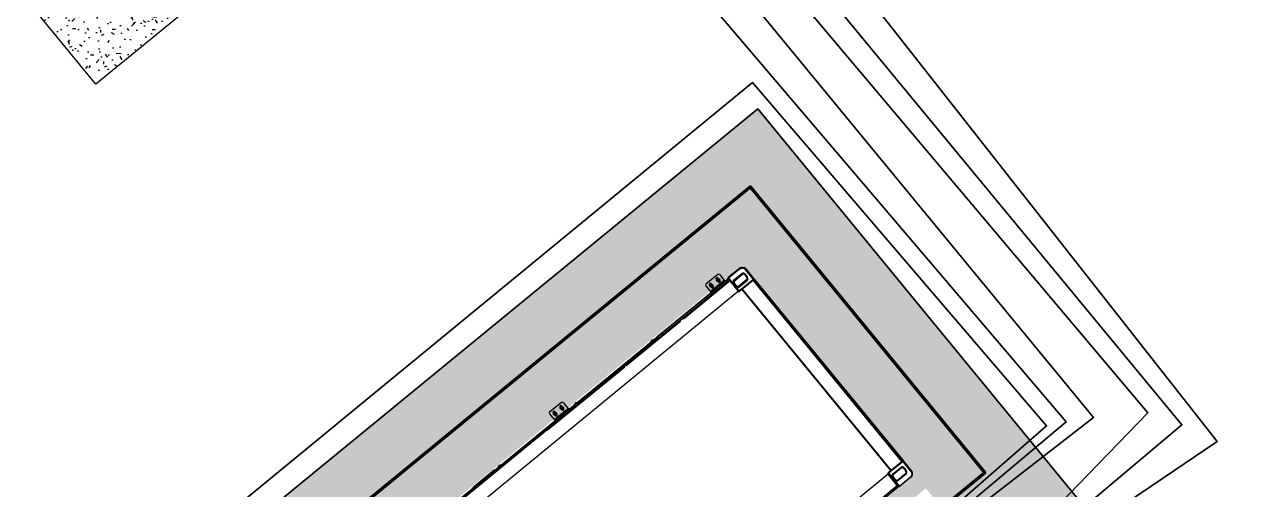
# Model space of a CAD drawing. Header units: metres. Extents: x 214070 to 217049, y 6350584 to 6351315.
# Drawn here: x 214372.71 to 214383.79, y 6351027.51 to 6351031.7 of the extents above; entities that cross this region are included whole.
import ezdxf
from ezdxf.lldxf.tags import DXFTag

# ---------------------------------------------------------------- set-up
doc = ezdxf.new("R2010")
doc.units = ezdxf.units.M
for name, color, linetype in [('230V AC', 5, '230V CABLE'), ('400V AC', 6, '400V CABLE'), ('CAT 6 Cable', 3, 'CAT 6 CABLE'), ('Dry Contact', 30, 'Dry Contact CABLE'), ('GG31-E-PLN-001_DC Cable Route Layout Plan_RevA$0$_0', 7, 'Continuous'), ('GG31-E-PLN-001_DC Cable Route Layout Plan_RevA$0$Equipment', 7, 'Continuous')]:
    doc.layers.add(name, color=color, linetype=linetype)
for name, color, linetype, lineweight in [('FireSS', 7, 'Fire Supression System CABLE', 25), ('GG31-E-PLN-001_DC Cable Route Layout Plan_RevA$0$Concrete fill', 8, 'Continuous', 35), ('GG31-E-PLN-001_DC Cable Route Layout Plan_RevA$0$Footing', 7, 'Continuous', 70), ('GG31-E-PLN-001_DC Cable Route Layout Plan_RevA$0$Land', 8, 'Continuous', 35), ('GG31-E-PLN-001_DC Cable Route Layout Plan_RevA$0$OTHER', 7, 'Continuous', 30)]:
    doc.layers.add(name, color=color, linetype=linetype, lineweight=lineweight)
doc.styles.add('ISOCP', font='isocp.shx')
tags = doc.linetypes.add('230V CABLE', pattern='A,1,-0.5,["230V",ISOCP,S=0.3,R=0,X=-0.35,Y=-0.15],-0.7', length=2.2).pattern_tags.tags
tags[6] = DXFTag(74, 10)
tags = doc.linetypes.add('400V CABLE', pattern='A,1,-0.5,["400V",ISOCP,S=0.3,R=0,X=-0.35,Y=-0.15],-0.7', length=2.2).pattern_tags.tags
tags[6] = DXFTag(74, 10)
tags = doc.linetypes.add('CAT 6 CABLE', pattern='A,1,-0.5,["CAT6",ISOCP,S=0.3,R=0,X=-0.35,Y=-0.15],-0.9', length=2.4).pattern_tags.tags
tags[6] = DXFTag(74, 10)
tags = doc.linetypes.add('Dry Contact CABLE', pattern='A,1,-0.5,["DCT",ISOCP,S=0.3,R=0,X=-0.35,Y=-0.15],-0.7', length=2.2).pattern_tags.tags
tags[6] = DXFTag(74, 10)
tags = doc.linetypes.add('Fire Supression System CABLE', pattern='A,1,-0.5,["FSS",ISOCP,S=0.3,R=0,X=-0.35,Y=-0.15],-0.7', length=2.2).pattern_tags.tags
tags[6] = DXFTag(74, 10)

# ---------------------------------------------------------------- blocks, each defined once
blk = doc.blocks.new('GG31-E-PLN-001_DC Cable Route Layout Plan_RevA$0$ST5015x2')
at = {"layer": 'GG31-E-PLN-001_DC Cable Route Layout Plan_RevA$0$Concrete fill'}
h = blk.add_hatch(dxfattribs=at)
h.set_pattern_fill('AR-CONC', color=256, scale=0.05, angle=45)
h.set_pattern_definition([(95, (-31.70567, -93.05326), (0.275776, 0.2314035), [0.0375, -0.4125]), (40, (-31.70567, -93.05326), (-0.3149961, 0.2168841), [0.03, -0.33]), (145.45144, (-31.6827, -93.03398), (-0.0392201, 0.4482876), [0.0318701, -0.350571]), (91.1842, (-31.7764, -92.98255), (0.4358467, 0.3188069), [0.05625, -0.61875]), (141.63564, (-31.74006, -92.956), (-0.01395, 0.6748558), [0.0478052, -0.525857]), (36.18416, (-31.7764, -92.98255), (-0.01395, 0.6748558), [0.045, -0.495]), (66, (-31.72335, -92.96487), (0.3533858, 0.0686912), [0.0375, -0.4125]), (11, (-31.72335, -92.96487), (-0.1703543, 0.3424042), [0.03, -0.33]), (116.45144, (-31.6939, -92.95915), (0.1830315, 0.4110955), [0.0318701, -0.350571]), (82.5, (-31.70567, -93.05326), (-0.1133966, 0.12199491), [0, -0.326, 0, -0.335, 0, -0.33125]), (52.5, (-31.70567, -93.05326), (-0.04643647, 0.23245472), [0, -0.191, 0, -0.3185, 0, -0.12625]), (12.5, (-31.78452, -93.1321), (0.19670908, 0.18076038), [0, -0.125, 0, -0.39, 0, -0.5175]), (2.5, (-31.81987, -93.16746), (0.170795, 0.2415799), [0, -0.1625, 0, -0.259, 0, -0.3675])])
h.paths.add_polyline_path([(1, 6.046), (7.058, 6.046), (7.058, 3.608), (1, 3.608), (1, 3.838), (0.5, 3.838), (0.5, 0.5), (7.558, 0.5), (7.558, 1.695), (7.058, 1.695), (7.058, 1), (1, 1), (1, 3.438), (7.058, 3.438), (7.058, 3.208), (7.558, 3.208), (7.558, 6.546), (0.5, 6.546), (0.5, 5.351), (1, 5.351)])
at = {"layer": 'GG31-E-PLN-001_DC Cable Route Layout Plan_RevA$0$Land'}
h = blk.add_hatch(dxfattribs=at)
h.set_pattern_fill('GRAVEL', color=256, scale=0.3, angle=45)
h.set_pattern_definition([(273.012788, (-54.915706, -62.621548), (0.2121320344, -3.606244584), [0.0403608, -3.9957264]), (229.96974, (-54.913584, -62.661853), (2.333452378, 2.7577164466), [0.0692604, -6.8567774]), (177.510447, (-54.958132, -62.714886), (4.4547727215, -0.2121320344), [0.0488364, -4.8348098]), (312.273689, (-54.98783, -62.85065), (-4.0305086528, 4.4547727215), [0.0630714, -6.2440674]), (337.833654, (-54.945404, -62.897319), (-3.606244584, 1.4849242405), [0.0618465, -6.1228119]), (42.273689, (-54.888129, -62.920654), (-4.4547727215, -4.0305086528), [0.0630714, -6.2440674]), (82.69424, (-54.841459, -62.878227), (-0.6363961031, -4.8790367902), [0.0834087, -8.2574546]), (117.255328, (-54.830853, -62.795496), (-3.1819805153, 6.1518289963), [0.0787464, -7.79589645]), (166.429566, (-54.866915, -62.725492), (-4.4547727215, 1.0606601718), [0.063285, -6.2652219]), (220.236358, (-54.928434, -62.710643), (2.545584412, 2.1213203436), [0.0722496, -3.5402288]), (267.397438, (-54.983588, -62.757312), (-0.2121320344, -4.8790367902), [0.0934344, -9.2500125]), (183.814075, (-54.775699, -62.64276), (-2.757716447, -0.212132034), [0.0318903, -3.1571534]), (216.469234, (-54.807518, -62.644882), (3.1819805153, 2.333452378), [0.0606711, -6.0064534]), (270, (-54.8563, -62.68094), (0.21213203, -0.21213203), [0.0424263, -0.3818378]), (248.19859, (-54.896614, -62.670338), (0.636396103, 1.48492424), [0.0228474, -2.2618845]), (336.80141, (-54.9051, -62.69155), (-0.848528137, 0.42426407), [0.0323109, -1.5832385]), (75.963757, (-54.8754, -62.70428), (0.212132034, 1.060660172), [0.0524787, -1.6968069]), (206.56505, (-54.86267, -62.65337), (0.6363961, 0.21213203), [0.0379473, -0.910736]), (61.38954, (-55.028136, -62.814588), (1.4849242405, 2.7577164466), [0.05316, -5.2628535]), (115.346176, (-55.00268, -62.767919), (1.4849242405, -3.1819805153), [0.0445983, -4.4152223]), (338.19859, (-54.9051, -62.61094), (-1.48492424, 0.636396103), [0.0456945, -2.2390374]), (28.61046, (-54.862673, -62.627912), (-2.7577164466, -1.4849242405), [0.05316, -5.2628535]), (24.443955, (-54.896614, -62.94611), (-1.48492424, -0.636396103), [0.051264, -2.5119371]), (339.77514, (-54.849945, -62.924896), (-3.3941125497, 1.272792206), [0.0429534, -4.2523929]), (111.80141, (-54.690846, -62.82095), (-0.636396103, 1.48492424), [0.0456945, -2.2390374]), (62.354025, (-54.707816, -62.778525), (-1.9091883092, -3.606244584), [0.0502893, -4.9786271]), (114.443955, (-54.79479, -62.924896), (0.636396103, -1.48492424), [0.025632, -2.5375691]), (146.30993, (-54.703574, -62.83368), (-1.06066017, 0.636396103), [0.015297, -1.5144089]), (210.96376, (-54.7163, -62.825194), (0.84852814, 0.42426407), [0.0618465, -1.1750852]), (231.009006, (-54.769335, -62.857014), (1.9091883092, 2.333452378), [0.057315, -5.67417695]), (348.69007, (-54.85631, -62.72337), (-0.6363961, 0.212132034), [0.0432666, -1.0383988]), (38.157227, (-54.813882, -62.731856), (4.0305086528, 3.1819805153), [0.0755382, -7.4782688]), (105.945396, (-54.754485, -62.685187), (0.636396103, -2.333452378), [0.0308868, -3.0578022]), (135, (-54.76297, -62.6555), (-0.4242641, 3e-17), [0.018, -0.282]), (165.256437, (-54.779941, -62.854893), (2.333452378, -0.636396103), [0.0416772, -4.126056]), (93.012788, (-54.820246, -62.844286), (-0.2121320344, 3.606244584), [0.0807216, -3.9553656]), (45, (-54.8245, -62.76368), (0, 0.4242641), [0.078, -0.222]), (10.304846, (-54.769335, -62.708522), (3.606244584, 0.636396103), [0.0474342, -4.6959823]), (299.054604, (-54.722666, -62.700036), (0.636396103, -1.060660172), [0.0436806, -2.1403524]), (252.645975, (-54.701452, -62.73822), (-1.9091883092, -6.1518289963), [0.0711195, -7.04084225]), (220.426079, (-54.722666, -62.806102), (-2.969848481, -2.5455844123), [0.0752397, -7.448722])])
h.paths.add_polyline_path([(8.058, 7.046), (0, 7.046), (0, 0), (8.058, 0)])
h.paths.add_polyline_path([(7.054, 3.208), (7.054, 1.695), (7.558, 1.695), (7.558, 0.5), (0.5, 0.5), (0.5, 3.838), (1.004, 3.838), (1.004, 5.351), (0.5, 5.351), (0.5, 6.546), (7.558, 6.546), (7.558, 3.208)], flags=16)
at = {"layer": 'GG31-E-PLN-001_DC Cable Route Layout Plan_RevA$0$Equipment'}
for p, q in [((4.86, 6.11), (4.86, 6.03)), ((5.01, 6.12), (4.87, 6.12)), ((4.89, 6.095), (4.89, 6.065)), ((4.91, 6.065), (4.91, 6.095)), ((4.97, 6.095), (4.97, 6.065)), ((4.99, 6.065), (4.99, 6.095)), ((5.02, 6.11), (5.02, 6.03)), ((6.682, 6.11), (6.682, 6.03)), ((6.832, 6.12), (6.692, 6.12)), ((6.712, 6.095), (6.712, 6.065)), ((6.732, 6.065), (6.732, 6.095)), ((6.792, 6.095), (6.792, 6.065)), ((6.812, 6.065), (6.812, 6.095)), ((6.842, 6.11), (6.842, 6.03)), ((6.286, 6.012), (1.734, 6.012)), ((1.737, 6.016), (6.283, 6.016)), ((6.059, 6.016), (1.961, 6.016)), ((1.972, 6.03), (6.048, 6.03)), ((6.042, 6.021), (1.978, 6.021)), ((4.157, 6.032), (3.902, 6.032)), ((3.902, 6.032), (3.902, 6.03)), ((4.154, 6.03), (4.154, 6.032)), ((4.157, 6.031), (4.157, 6.032)), ((4.198, 6.032), (4.196, 6.03)), ((4.197, 6.03), (4.198, 6.032)), ((4.198, 6.032), (4.199, 6.032)), ((4.198, 6.032), (4.198, 6.032)), ((4.199, 6.032), (4.198, 6.032)), ((4.198, 6.032), (4.198, 6.032)), ((4.2, 6.032), (4.199, 6.032)), ((4.199, 6.032), (4.199, 6.032)), ((4.199, 6.032), (4.199, 6.032)), ((4.202, 6.034), (4.2, 6.033)), ((4.2, 6.033), (4.2, 6.032)), ((4.2, 6.033), (4.2, 6.033)), ((4.201, 6.032), (4.2, 6.032)), ((4.2, 6.032), (4.2, 6.032)), ((4.2, 6.032), (4.2, 6.032)), ((4.202, 6.032), (4.201, 6.032)), ((4.201, 6.032), (4.201, 6.032)), ((4.203, 6.031), (4.202, 6.032)), ((4.202, 6.032), (4.202, 6.032)), ((4.203, 6.034), (4.211, 6.034)), ((4.203, 6.034), (4.203, 6.034)), ((4.204, 6.031), (4.203, 6.031)), ((4.205, 6.031), (4.204, 6.031)), ((4.206, 6.031), (4.205, 6.031)), ((4.207, 6.031), (4.206, 6.031)), ((4.208, 6.031), (4.207, 6.031)), ((4.209, 6.031), (4.208, 6.031)), ((4.21, 6.031), (4.209, 6.031)), ((4.211, 6.031), (4.21, 6.031)), ((4.211, 6.034), (4.219, 6.034)), ((4.211, 6.034), (4.211, 6.031)), ((4.212, 6.031), (4.211, 6.031)), ((4.213, 6.031), (4.212, 6.031)), ((4.214, 6.031), (4.213, 6.031)), ((4.215, 6.031), (4.214, 6.031)), ((4.216, 6.031), (4.215, 6.031)), ((4.217, 6.031), (4.216, 6.031)), ((4.218, 6.031), (4.217, 6.031)), ((4.219, 6.031), (4.218, 6.031)), ((4.219, 6.034), (4.219, 6.034)), ((4.22, 6.034), (4.219, 6.034)), ((4.22, 6.032), (4.219, 6.031)), ((4.222, 6.033), (4.22, 6.034)), ((4.22, 6.034), (4.22, 6.034)), ((4.221, 6.032), (4.22, 6.032)), ((4.22, 6.032), (4.22, 6.032)), ((4.222, 6.032), (4.221, 6.032)), ((4.221, 6.032), (4.221, 6.032)), ((4.222, 6.032), (4.222, 6.033)), ((4.222, 6.033), (4.222, 6.033)), ((4.223, 6.032), (4.222, 6.032)), ((4.222, 6.032), (4.222, 6.032)), ((4.222, 6.032), (4.222, 6.032)), ((4.223, 6.032), (4.224, 6.032)), ((4.223, 6.032), (4.224, 6.032)), ((4.223, 6.032), (4.223, 6.032)), ((4.223, 6.032), (4.223, 6.032)), ((4.224, 6.032), (4.224, 6.032)), ((4.226, 6.03), (4.224, 6.032)), ((4.224, 6.032), (4.224, 6.032)), ((4.224, 6.032), (4.225, 6.03)), ((4.751, 6.008), (5.654, 6.008)), ((4.86, 6.039), (4.86, 6.039)), ((4.87, 6.043), (5.01, 6.043)), ((4.87, 6.043), (4.87, 6.035)), ((4.87, 6.035), (5.01, 6.035)), ((4.886, 6.079), (4.893, 6.092)), ((4.893, 6.068), (4.886, 6.079)), ((4.893, 6.092), (4.907, 6.092)), ((4.907, 6.068), (4.893, 6.068)), ((4.907, 6.092), (4.914, 6.079)), ((4.914, 6.079), (4.907, 6.068)), ((4.966, 6.079), (4.973, 6.092)), ((4.973, 6.068), (4.966, 6.079)), ((4.973, 6.092), (4.987, 6.092)), ((4.987, 6.068), (4.973, 6.068)), ((4.987, 6.092), (4.994, 6.079)), ((4.994, 6.079), (4.987, 6.068)), ((5.01, 6.035), (5.01, 6.043)), ((5.02, 6.039), (5.02, 6.039)), ((5.088, 6.032), (5.086, 6.03)), ((5.087, 6.03), (5.088, 6.032)), ((5.088, 6.032), (5.089, 6.032)), ((5.088, 6.032), (5.088, 6.032)), ((5.089, 6.032), (5.088, 6.032)), ((5.088, 6.032), (5.088, 6.032)), ((5.09, 6.032), (5.089, 6.032)), ((5.089, 6.032), (5.089, 6.032)), ((5.089, 6.032), (5.089, 6.032)), ((5.092, 6.034), (5.09, 6.033)), ((5.09, 6.033), (5.09, 6.032)), ((5.09, 6.033), (5.09, 6.033)), ((5.091, 6.032), (5.09, 6.032)), ((5.09, 6.032), (5.09, 6.032)), ((5.09, 6.032), (5.09, 6.032)), ((5.092, 6.032), (5.091, 6.032)), ((5.091, 6.032), (5.091, 6.032)), ((5.093, 6.031), (5.092, 6.032)), ((5.092, 6.032), (5.092, 6.032)), ((5.093, 6.034), (5.101, 6.034)), ((5.093, 6.034), (5.093, 6.034)), ((5.094, 6.031), (5.093, 6.031)), ((5.095, 6.031), (5.094, 6.031)), ((5.096, 6.031), (5.095, 6.031)), ((5.097, 6.031), (5.096, 6.031)), ((5.098, 6.031), (5.097, 6.031)), ((5.099, 6.031), (5.098, 6.031)), ((5.1, 6.031), (5.099, 6.031)), ((5.101, 6.031), (5.1, 6.031)), ((5.101, 6.034), (5.101, 6.031)), ((5.101, 6.034), (5.109, 6.034)), ((5.102, 6.031), (5.101, 6.031)), ((5.103, 6.031), (5.102, 6.031)), ((5.104, 6.031), (5.103, 6.031)), ((5.105, 6.031), (5.104, 6.031)), ((5.106, 6.031), (5.105, 6.031)), ((5.107, 6.031), (5.106, 6.031)), ((5.108, 6.031), (5.107, 6.031)), ((5.109, 6.031), (5.108, 6.031)), ((5.109, 6.034), (5.109, 6.034)), ((5.11, 6.034), (5.109, 6.034)), ((5.11, 6.032), (5.109, 6.031)), ((5.112, 6.033), (5.11, 6.034)), ((5.11, 6.034), (5.11, 6.034)), ((5.111, 6.032), (5.11, 6.032)), ((5.11, 6.032), (5.11, 6.032)), ((5.112, 6.032), (5.111, 6.032)), ((5.111, 6.032), (5.111, 6.032)), ((5.112, 6.032), (5.112, 6.033)), ((5.112, 6.033), (5.112, 6.033)), ((5.113, 6.032), (5.112, 6.032)), ((5.112, 6.032), (5.112, 6.032)), ((5.112, 6.032), (5.112, 6.032)), ((5.113, 6.032), (5.114, 6.032)), ((5.113, 6.032), (5.114, 6.032)), ((5.113, 6.032), (5.113, 6.032)), ((5.113, 6.032), (5.113, 6.032)), ((5.114, 6.032), (5.114, 6.032)), ((5.116, 6.03), (5.114, 6.032)), ((5.114, 6.032), (5.115, 6.03)), ((5.669, 6.008), (6.31, 6.008)), ((5.978, 6.032), (5.976, 6.03)), ((5.977, 6.03), (5.978, 6.032)), ((5.978, 6.032), (5.979, 6.032)), ((5.978, 6.032), (5.978, 6.032)), ((5.979, 6.032), (5.978, 6.032)), ((5.978, 6.032), (5.978, 6.032)), ((5.98, 6.032), (5.979, 6.032)), ((5.979, 6.032), (5.979, 6.032)), ((5.979, 6.032), (5.979, 6.032)), ((5.982, 6.034), (5.98, 6.033)), ((5.98, 6.033), (5.98, 6.032)), ((5.98, 6.033), (5.98, 6.033)), ((5.981, 6.032), (5.98, 6.032)), ((5.98, 6.032), (5.98, 6.032)), ((5.98, 6.032), (5.98, 6.032)), ((5.982, 6.032), (5.981, 6.032)), ((5.981, 6.032), (5.981, 6.032)), ((5.983, 6.031), (5.982, 6.032)), ((5.982, 6.032), (5.982, 6.032)), ((5.983, 6.034), (5.991, 6.034)), ((5.983, 6.034), (5.983, 6.034)), ((5.984, 6.031), (5.983, 6.031)), ((5.985, 6.031), (5.984, 6.031)), ((5.986, 6.031), (5.985, 6.031)), ((5.987, 6.031), (5.986, 6.031)), ((5.988, 6.031), (5.987, 6.031)), ((5.989, 6.031), (5.988, 6.031)), ((5.99, 6.031), (5.989, 6.031)), ((5.991, 6.031), (5.99, 6.031)), ((5.991, 6.034), (5.991, 6.031)), ((5.991, 6.034), (5.999, 6.034)), ((5.992, 6.031), (5.991, 6.031)), ((5.993, 6.031), (5.992, 6.031)), ((5.994, 6.031), (5.993, 6.031)), ((5.995, 6.031), (5.994, 6.031)), ((5.996, 6.031), (5.995, 6.031)), ((5.997, 6.031), (5.996, 6.031)), ((5.998, 6.031), (5.997, 6.031)), ((5.999, 6.031), (5.998, 6.031)), ((5.999, 6.034), (5.999, 6.034)), ((6, 6.034), (5.999, 6.034)), ((6, 6.032), (5.999, 6.031)), ((6, 6.034), (6, 6.034)), ((6.002, 6.033), (6, 6.034)), ((6.001, 6.032), (6, 6.032)), ((6, 6.032), (6, 6.032)), ((6.002, 6.032), (6.001, 6.032)), ((6.001, 6.032), (6.001, 6.032)), ((6.002, 6.032), (6.002, 6.033)), ((6.002, 6.033), (6.002, 6.033)), ((6.003, 6.032), (6.002, 6.032)), ((6.002, 6.032), (6.002, 6.032)), ((6.002, 6.032), (6.002, 6.032)), ((6.003, 6.032), (6.004, 6.032)), ((6.003, 6.032), (6.004, 6.032)), ((6.003, 6.032), (6.003, 6.032)), ((6.003, 6.032), (6.003, 6.032)), ((6.004, 6.032), (6.004, 6.032)), ((6.006, 6.03), (6.004, 6.032)), ((6.004, 6.032), (6.005, 6.03)), ((6.042, 6.016), (6.042, 6.028)), ((6.88, 6.028), (6.042, 6.028)), ((6.88, 6.03), (6.048, 6.03)), ((6.059, 6.016), (6.059, 6.016)), ((6.109, 6.016), (6.109, 6.028)), ((6.109, 6.016), (6.109, 6.028)), ((6.283, 6.016), (6.284, 6.015)), ((6.283, 6.016), (6.88, 6.016)), ((6.284, 6.015), (6.285, 6.015)), ((6.285, 6.015), (6.286, 6.014)), ((6.286, 6.014), (6.286, 6.013)), ((6.286, 6.013), (6.286, 6.012)), ((6.286, 6.012), (6.286, 6.012)), ((6.88, 6.012), (6.286, 6.012)), ((6.338, 6.008), (6.865, 6.008)), ((6.524, 6.032), (6.494, 6.032)), ((6.682, 6.039), (6.682, 6.039)), ((6.692, 6.043), (6.692, 6.035)), ((6.692, 6.043), (6.832, 6.043)), ((6.692, 6.035), (6.832, 6.035)), ((6.708, 6.079), (6.715, 6.092)), ((6.715, 6.068), (6.708, 6.079)), ((6.715, 6.092), (6.729, 6.092)), ((6.729, 6.068), (6.715, 6.068)), ((6.729, 6.092), (6.736, 6.079)), ((6.736, 6.079), (6.729, 6.068)), ((6.788, 6.079), (6.795, 6.092)), ((6.795, 6.068), (6.788, 6.079)), ((6.795, 6.092), (6.809, 6.092)), ((6.809, 6.068), (6.795, 6.068)), ((6.809, 6.092), (6.816, 6.079)), ((6.816, 6.079), (6.809, 6.068)), ((6.832, 6.035), (6.832, 6.043)), ((6.842, 6.039), (6.842, 6.039)), ((6.868, 6.032), (6.866, 6.03)), ((6.867, 6.03), (6.868, 6.032)), ((6.868, 6.032), (6.868, 6.032)), ((6.868, 6.032), (6.869, 6.032)), ((6.868, 6.032), (6.868, 6.032)), ((6.869, 6.032), (6.868, 6.032)), ((6.87, 6.032), (6.869, 6.032)), ((6.869, 6.032), (6.869, 6.032)), ((6.869, 6.032), (6.869, 6.032)), ((6.872, 6.034), (6.87, 6.033)), ((6.87, 6.033), (6.87, 6.032)), ((6.87, 6.033), (6.87, 6.033)), ((6.871, 6.032), (6.87, 6.032)), ((6.87, 6.032), (6.87, 6.032)), ((6.87, 6.032), (6.87, 6.032)), ((6.872, 6.032), (6.871, 6.032)), ((6.871, 6.032), (6.871, 6.032)), ((6.873, 6.031), (6.872, 6.032)), ((6.872, 6.032), (6.872, 6.032)), ((6.873, 6.034), (6.88, 6.034)), ((6.873, 6.034), (6.873, 6.034)), ((6.874, 6.031), (6.873, 6.031)), ((6.875, 6.031), (6.874, 6.031)), ((6.876, 6.031), (6.875, 6.031)), ((6.877, 6.031), (6.876, 6.031)), ((6.878, 6.031), (6.877, 6.031)), ((6.879, 6.031), (6.878, 6.031)), ((6.88, 6.031), (6.879, 6.031)), ((6.88, 5.883), (6.88, 6.032)), ((7.013, 6.032), (6.88, 6.032)), ((6.886, 6.038), (6.886, 5.877)), ((7.018, 6.038), (6.886, 6.038)), ((6.907, 5.988), (6.907, 5.981)), ((7.006, 5.988), (6.907, 5.988)), ((7.006, 5.981), (7.006, 5.988)), ((7.013, 6.032), (7.013, 6.038)), ((7.052, 5.877), (7.052, 5.994)), ((7.058, 5.994), (7.052, 5.994)), ((7.058, 5.999), (7.058, 5.883)), ((6.88, 5.883), (1.178, 5.883)), ((6.88, 5.88), (6.88, 5.883)), ((6.88, 5.883), (7.058, 5.883)), ((6.88, 5.88), (6.881, 5.88)), ((6.883, 5.877), (6.883, 5.877)), ((6.886, 5.877), (6.883, 5.877)), ((7.052, 5.877), (6.886, 5.877)), ((6.901, 5.978), (6.895, 5.981)), ((6.901, 5.921), (6.895, 5.918)), ((6.895, 5.96), (6.895, 5.939)), ((6.907, 5.981), (7.006, 5.981)), ((6.907, 5.918), (6.907, 5.911)), ((7.006, 5.918), (6.907, 5.918)), ((6.907, 5.911), (7.006, 5.911)), ((6.914, 5.877), (6.914, 3.763)), ((6.918, 5.877), (6.918, 3.763)), ((7.006, 5.911), (7.006, 5.918)), ((7.018, 5.981), (7.012, 5.978)), ((7.018, 5.918), (7.012, 5.921)), ((7.044, 3.763), (7.044, 5.877)), ((7.048, 3.763), (7.048, 5.877)), ((7.058, 5.877), (7.052, 5.877)), ((7.054, 5.877), (7.054, 5.877)), ((7.058, 5.877), (7.058, 3.763)), ((6.88, 3.753), (1.178, 3.753)), ((6.876, 3.613), (6.876, 3.763)), ((6.876, 3.758), (6.88, 3.758)), ((6.88, 3.607), (6.88, 3.757)), ((7.058, 3.757), (6.88, 3.757)), ((6.886, 3.763), (6.886, 3.601)), ((6.886, 3.763), (7.052, 3.763)), ((6.901, 3.718), (6.895, 3.721)), ((6.901, 3.661), (6.895, 3.658)), ((6.895, 3.7), (6.895, 3.679)), ((6.907, 3.728), (6.907, 3.721)), ((6.907, 3.728), (7.006, 3.728)), ((7.006, 3.721), (6.907, 3.721)), ((6.907, 3.658), (6.907, 3.651)), ((6.907, 3.658), (7.006, 3.658)), ((7.006, 3.721), (7.006, 3.728)), ((7.006, 3.651), (7.006, 3.658)), ((7.018, 3.721), (7.012, 3.718)), ((7.018, 3.658), (7.012, 3.661)), ((7.052, 3.645), (7.052, 3.763)), ((7.052, 3.763), (7.058, 3.763)), ((7.054, 3.762), (7.054, 3.763)), ((7.058, 3.757), (7.058, 3.64)), ((1.178, 3.623), (6.88, 3.623)), ((6.88, 3.613), (1.178, 3.613)), ((1.178, 3.611), (6.88, 3.611)), ((6.88, 3.605), (1.178, 3.605)), ((6.876, 3.618), (6.88, 3.618)), ((6.88, 3.607), (7.013, 3.607)), ((7.018, 3.601), (6.886, 3.601)), ((7.006, 3.651), (6.907, 3.651)), ((7.013, 3.601), (7.013, 3.607)), ((7.052, 3.645), (7.058, 3.645))]:
    blk.add_line(p, q, dxfattribs=at)
for centre, radius in [((4.9, 6.079), 0.015), ((4.98, 6.079), 0.015), ((6.722, 6.079), 0.015), ((6.802, 6.079), 0.015), ((4.9, 6.079), 0.012), ((4.9, 6.079), 0.0085), ((4.9, 6.079), 0.008), ((4.9, 6.079), 0.0072), ((4.9, 6.079), 0.0025), ((4.98, 6.079), 0.012), ((4.98, 6.079), 0.0085), ((4.98, 6.079), 0.008), ((4.98, 6.079), 0.0072), ((4.98, 6.079), 0.0025), ((6.722, 6.079), 0.012), ((6.722, 6.079), 0.0085), ((6.722, 6.079), 0.008), ((6.722, 6.079), 0.0072), ((6.722, 6.079), 0.0025), ((6.802, 6.079), 0.012), ((6.802, 6.079), 0.0085), ((6.802, 6.079), 0.008), ((6.802, 6.079), 0.0072), ((6.802, 6.079), 0.0025)]:
    blk.add_circle(centre, radius, dxfattribs=at)
for centre, radius, start, end in [((4.87, 6.11), 0.01, 90, 180), ((4.9, 6.095), 0.01, 0, 180), ((4.98, 6.095), 0.01, 0, 180), ((5.01, 6.11), 0.01, 0, 90), ((6.692, 6.11), 0.01, 90, 180), ((6.722, 6.095), 0.01, 0, 180), ((6.802, 6.095), 0.01, 0, 180), ((6.832, 6.11), 0.01, 0, 90), ((4.154, 6.03), 0.003, 19.5508, 90), ((4.198, 6.032), 0.0005, 90, 139.6355), ((4.198, 6.032), 0.000497, 89.7216, 139.6086), ((4.199, 6.032), 0.0005, 22.5, 90), ((4.2, 6.036), 0.00384, 249.5159, 251.4958), ((4.2, 6.035), 0.00307, 249.0547, 249.4544), ((4.199, 6.032), 0.000501, 23.2994, 89.9914), ((4.325, 6.029), 0.126, 178.1478, 178.4305), ((4.315, 6.029), 0.115, 178.0033, 178.1451), ((4.2, 6.033), 0.0005, 111.8014, 180), ((4.211, 6.027), 0.0113, 140.3066, 153.9839), ((4.203, 6.034), 0.0003, 90, 180), ((4.211, 6.027), 0.0113, 137.5228, 140.2825), ((4.211, 6.027), 0.0112, 43.3442, 136.3767), ((4.211, 6.027), 0.0113, 136.7475, 137.5228), ((4.211, 6.027), 0.0113, 136.3813, 136.7475), ((4.211, 6.098), 0.0669, 266.9506, 267.4207), ((4.211, 6.099), 0.0685, 267.682, 268.9137), ((4.211, 6.098), 0.0674, 267.4204, 267.678), ((4.211, 6.101), 0.0699, 268.9098, 269.3874), ((4.211, 6.101), 0.0697, 269.3867, 269.9977), ((4.211, 6.101), 0.0697, 270.0025, 270.6205), ((4.211, 6.101), 0.07, 270.6198, 271.1088), ((4.211, 6.099), 0.0684, 271.1051, 272.3181), ((4.211, 6.098), 0.0674, 272.322, 272.5863), ((4.211, 6.098), 0.0669, 272.5859, 273.0781), ((4.219, 6.034), 0.0003, 0, 90), ((4.211, 6.027), 0.0112, 41.7512, 43.3452), ((4.211, 6.027), 0.0112, 39.6182, 41.3403), ((4.211, 6.027), 0.0112, 41.3405, 41.7513), ((4.211, 6.027), 0.0112, 39.5255, 41.3283), ((4.211, 6.027), 0.0113, 30.0123, 38.2111), ((4.211, 6.027), 0.0113, 26.0251, 39.6184), ((4.211, 6.027), 0.0112, 26.0068, 30.0037), ((4.222, 6.033), 0.0005, 0, 68.1986), ((4.096, 6.029), 0.126, 1.5707, 1.853), ((4.106, 6.029), 0.116, 1.8556, 1.9965), ((4.223, 6.032), 0.0005, 90, 144.652), ((4.222, 6.036), 0.00384, 288.507, 290.499), ((4.222, 6.035), 0.00286, 290.543, 291.764), ((4.223, 6.032), 0.000504, 139.8621, 144.4147), ((4.223, 6.032), 0.00049, 135.9107, 139.8624), ((4.224, 6.032), 0.0005, 40.3645, 90), ((4.224, 6.032), 0.000497, 40.3914, 90.2784), ((4.9, 6.065), 0.01, 180, 0), ((4.98, 6.065), 0.01, 180, 0), ((5.088, 6.032), 0.0005, 90, 139.6355), ((5.088, 6.032), 0.000497, 89.7216, 139.6086), ((5.089, 6.032), 0.0005, 22.5, 90), ((5.09, 6.036), 0.00384, 249.5159, 251.4958), ((5.09, 6.035), 0.00307, 249.0547, 249.4544), ((5.089, 6.032), 0.000501, 23.2994, 89.9914), ((5.215, 6.029), 0.126, 178.1478, 178.4305), ((5.205, 6.029), 0.115, 178.0033, 178.1451), ((5.09, 6.033), 0.0005, 111.8014, 180), ((5.101, 6.027), 0.0113, 140.3066, 153.9839), ((5.101, 6.027), 0.0113, 137.5228, 140.2825), ((5.101, 6.027), 0.0112, 43.3442, 136.3767), ((5.101, 6.027), 0.0113, 136.7475, 137.5228), ((5.101, 6.027), 0.0113, 136.3813, 136.7475), ((5.093, 6.034), 0.0003, 90, 180), ((5.101, 6.098), 0.0669, 266.9506, 267.4207), ((5.101, 6.099), 0.0685, 267.682, 268.9137), ((5.101, 6.098), 0.0674, 267.4204, 267.678), ((5.101, 6.101), 0.0699, 268.9098, 269.3874), ((5.101, 6.101), 0.0697, 269.3867, 269.9977), ((5.101, 6.101), 0.0697, 270.0025, 270.6205), ((5.101, 6.101), 0.07, 270.6198, 271.1088), ((5.101, 6.099), 0.0684, 271.1051, 272.3181), ((5.101, 6.098), 0.0674, 272.322, 272.5863), ((5.101, 6.098), 0.0669, 272.5859, 273.0781), ((5.109, 6.034), 0.0003, 0, 90), ((5.101, 6.027), 0.0112, 41.7512, 43.3452), ((5.101, 6.027), 0.0112, 39.6182, 41.3403), ((5.101, 6.027), 0.0112, 41.3405, 41.7513), ((5.101, 6.027), 0.0112, 39.5255, 41.3283), ((5.101, 6.027), 0.0113, 30.0123, 38.2111), ((5.101, 6.027), 0.0113, 26.0251, 39.6184), ((5.101, 6.027), 0.0112, 26.0068, 30.0037), ((5.112, 6.033), 0.0005, 0, 68.1986), ((4.986, 6.029), 0.126, 1.5707, 1.853), ((4.996, 6.029), 0.116, 1.8556, 1.9965), ((5.113, 6.032), 0.0005, 90, 144.652), ((5.112, 6.036), 0.00384, 288.507, 290.499), ((5.112, 6.035), 0.00286, 290.543, 291.764), ((5.113, 6.032), 0.000504, 139.8621, 144.4147), ((5.113, 6.032), 0.00049, 135.9107, 139.8624), ((5.114, 6.032), 0.0005, 40.3645, 90), ((5.114, 6.032), 0.000497, 40.3914, 90.2784), ((5.978, 6.032), 0.0005, 90, 139.6355), ((5.978, 6.032), 0.000497, 89.7216, 139.6086), ((5.979, 6.032), 0.0005, 22.5, 90), ((5.98, 6.036), 0.00384, 249.5159, 251.4958), ((5.98, 6.035), 0.00307, 249.0547, 249.4544), ((5.979, 6.032), 0.000501, 23.2994, 89.9914), ((6.105, 6.029), 0.126, 178.1478, 178.4305), ((6.095, 6.029), 0.115, 178.0033, 178.1451), ((5.98, 6.033), 0.0005, 111.8014, 180), ((5.991, 6.027), 0.0113, 140.3066, 153.9839), ((5.991, 6.027), 0.0113, 137.5228, 140.2825), ((5.991, 6.027), 0.0112, 43.3442, 136.3767), ((5.983, 6.034), 0.0003, 90, 180), ((5.991, 6.027), 0.0113, 136.7475, 137.5228), ((5.991, 6.027), 0.0113, 136.3813, 136.7475), ((5.991, 6.098), 0.0669, 266.9506, 267.4207), ((5.991, 6.099), 0.0685, 267.682, 268.9137), ((5.991, 6.098), 0.0674, 267.4204, 267.678), ((5.991, 6.101), 0.0699, 268.9098, 269.3874), ((5.991, 6.101), 0.0697, 269.3867, 269.9977), ((5.991, 6.101), 0.0697, 270.0025, 270.6205), ((5.991, 6.101), 0.07, 270.6198, 271.1088), ((5.991, 6.099), 0.0684, 271.1051, 272.3181), ((5.991, 6.098), 0.0674, 272.322, 272.5863), ((5.991, 6.098), 0.0669, 272.5859, 273.0781), ((5.999, 6.034), 0.0003, 0, 90), ((5.991, 6.027), 0.0112, 41.7512, 43.3452), ((5.991, 6.027), 0.0112, 39.6182, 41.3403), ((5.991, 6.027), 0.0112, 41.3405, 41.7513), ((5.991, 6.027), 0.0112, 39.5255, 41.3283), ((5.991, 6.027), 0.0113, 30.0123, 38.2111), ((5.991, 6.027), 0.0113, 26.0251, 39.6184), ((5.991, 6.027), 0.0112, 26.0068, 30.0037), ((6.002, 6.033), 0.0005, 0, 68.1986), ((5.876, 6.029), 0.126, 1.5707, 1.853), ((5.886, 6.029), 0.116, 1.8556, 1.9965), ((6.003, 6.032), 0.0005, 90, 144.652), ((6.002, 6.036), 0.00384, 288.507, 290.499), ((6.002, 6.035), 0.00286, 290.543, 291.764), ((6.003, 6.032), 0.000504, 139.8621, 144.4147), ((6.003, 6.032), 0.00049, 135.9107, 139.8624), ((6.004, 6.032), 0.0005, 40.3645, 90), ((6.004, 6.032), 0.000497, 40.3914, 90.2784), ((6.113, 6.028), 0.00417, 158.0545, 162.7174), ((6.194, 6.02), 0.0853, 174.2641, 175.0181), ((6.114, 6.028), 0.00488, 165.7511, 170.0366), ((6.113, 6.028), 0.00465, 162.6771, 165.7529), ((6.141, 6.026), 0.0321, 172.8637, 173.8687), ((6.161, 6.023), 0.0514, 173.8289, 174.2251), ((6.288, 6.012), 0.00406, 146.6763, 148.7734), ((6.282, 6.012), 0.0047, 18.3893, 19.8298), ((6.279, 6.011), 0.0071, 7.8061, 9.7282), ((6.281, 6.012), 0.00529, 15.9769, 18.3705), ((6.494, 6.027), 0.005, 90, 126.5722), ((6.524, 6.027), 0.005, 53.4278, 90), ((6.722, 6.065), 0.01, 180, 0), ((6.802, 6.065), 0.01, 180, 0), ((6.865, 6.003), 0.005, 0, 90), ((6.868, 6.032), 0.0005, 90, 139.6355), ((6.868, 6.032), 0.000497, 89.7216, 139.6086), ((6.869, 6.032), 0.0005, 22.5, 90), ((6.87, 6.036), 0.00384, 249.5159, 251.4958), ((6.87, 6.035), 0.00307, 249.0547, 249.4544), ((6.869, 6.032), 0.000501, 23.2994, 89.9914), ((6.995, 6.029), 0.126, 178.1478, 178.4305), ((6.985, 6.029), 0.115, 178.0033, 178.1451), ((6.87, 6.033), 0.0005, 111.8014, 180), ((6.881, 6.027), 0.0113, 140.3066, 153.9839), ((6.881, 6.027), 0.0113, 137.5228, 140.2825), ((6.881, 6.027), 0.0112, 77.6397, 136.377), ((6.881, 6.027), 0.0113, 136.7475, 137.5228), ((6.881, 6.027), 0.0113, 136.3813, 136.7475), ((6.873, 6.034), 0.0003, 90, 180), ((6.881, 6.098), 0.0669, 266.9506, 267.4207), ((6.881, 6.099), 0.0685, 267.682, 268.9137), ((6.881, 6.098), 0.0674, 267.4204, 267.678), ((6.886, 6.032), 0.006, 90, 180), ((6.881, 6.101), 0.0699, 268.9097, 269.1729), ((6.886, 6.032), 0.006, 90, 105), ((6.907, 5.975), 0.013, 90, 152.938), ((7.006, 5.975), 0.013, 27.062, 90), ((7.018, 5.999), 0.04, 85.2377, 90), ((7.018, 5.999), 0.04, 0, 90), ((7.018, 5.999), 0.04, 67.3619, 83.4354), ((7.018, 5.999), 0.04, 58.2225, 67.2538), ((6.924, 5.904), 0.17, 43.1702, 46.8349), ((7.018, 5.999), 0.04, 50.4055, 52.937), ((7.018, 5.999), 0.04, 49.4673, 50.3028), ((7.018, 5.999), 0.04, 44.9875, 47.7916), ((7.018, 5.999), 0.04, 31.1674, 36.8902), ((7.018, 5.999), 0.04, 22.7481, 31.1612), ((7.018, 5.999), 0.04, 0, 14.2078), ((6.886, 5.883), 0.006, 180, 270), ((6.883, 5.88), 0.003, 180, 270), ((6.957, 5.95), 0.0685, 152.938, 207.062), ((6.957, 5.95), 0.062, 152.938, 207.062), ((6.907, 5.924), 0.013, 207.062, 270), ((6.907, 5.975), 0.0065, 90, 152.938), ((6.907, 5.924), 0.0065, 207.062, 270), ((7.006, 5.975), 0.0065, 27.062, 90), ((7.006, 5.924), 0.0065, 270, 332.938), ((7.006, 5.924), 0.013, 270, 332.938), ((6.957, 5.95), 0.062, 332.938, 27.062), ((6.957, 5.95), 0.0685, 332.938, 27.062), ((7.052, 5.883), 0.006, 270, 0), ((7.052, 5.883), 0.006, 300, 0), ((6.886, 3.757), 0.006, 90, 180), ((6.957, 3.69), 0.0685, 152.938, 207.062), ((6.907, 3.715), 0.013, 90, 152.938), ((6.957, 3.69), 0.062, 152.938, 207.062), ((6.907, 3.664), 0.013, 207.062, 270), ((6.907, 3.715), 0.0065, 90, 152.938), ((6.907, 3.664), 0.0065, 207.062, 270), ((7.006, 3.715), 0.013, 27.062, 90), ((7.006, 3.715), 0.0065, 27.062, 90), ((7.006, 3.664), 0.0065, 270, 332.938), ((7.006, 3.664), 0.013, 270, 332.938), ((6.957, 3.69), 0.062, 332.938, 27.062), ((6.957, 3.69), 0.0685, 332.938, 27.062), ((7.052, 3.757), 0.006, 0, 90), ((7.052, 3.757), 0.006, 60, 70.3657), ((7.052, 3.757), 0.006, 15, 45), ((6.886, 3.607), 0.006, 180, 270), ((7.018, 3.64), 0.04, 270, 0), ((7.018, 3.64), 0.04, 270, 284.213), ((7.018, 3.64), 0.04, 292.6352, 292.7526), ((7.018, 3.64), 0.04, 301.1652, 301.777), ((6.924, 3.735), 0.17, 313.1653, 316.8296), ((7.018, 3.64), 0.04, 304.6382, 306.8892), ((7.018, 3.64), 0.04, 311.1345, 323.1187), ((7.018, 3.64), 0.04, 328.2203, 328.8325), ((7.018, 3.64), 0.04, 337.2604, 337.3605), ((7.018, 3.64), 0.04, 345.7918, 353.3339), ((7.018, 3.64), 0.04, 355.2126, 0)]:
    blk.add_arc(centre, radius, start, end, dxfattribs=at)
for points, knots in [([(4.201, 6.032), (4.201, 6.032), (4.2, 6.032), (4.2, 6.032), (4.199, 6.032)], [0, 0, 0, 0, 0.307903, 1, 1, 1, 1]), ([(4.199, 6.032), (4.199, 6.032), (4.199, 6.032), (4.199, 6.032), (4.199, 6.032)], [0, 0, 0, 0, 0.522224, 1, 1, 1, 1]), ([(4.199, 6.032), (4.199, 6.032), (4.199, 6.032), (4.199, 6.032), (4.199, 6.032)], [0, 0, 0, 0, 0.651783, 1, 1, 1, 1]), ([(4.2, 6.033), (4.2, 6.033), (4.2, 6.033), (4.2, 6.033), (4.2, 6.033)], [0, 0, 0, 0, 0.493797, 1, 1, 1, 1]), ([(4.2, 6.033), (4.2, 6.033), (4.2, 6.033), (4.2, 6.033), (4.2, 6.033)], [0, 0, 0, 0, 0.494255, 1, 1, 1, 1]), ([(4.207, 6.031), (4.207, 6.031), (4.205, 6.031), (4.202, 6.032), (4.201, 6.032)], [0, 0, 0, 0, 0.292545, 1, 1, 1, 1]), ([(4.221, 6.032), (4.221, 6.032), (4.219, 6.031), (4.216, 6.031), (4.215, 6.031)], [0, 0, 0, 0, 0.201354, 1, 1, 1, 1]), ([(4.223, 6.032), (4.223, 6.032), (4.222, 6.032), (4.222, 6.032), (4.221, 6.032)], [0, 0, 0, 0, 0.190521, 1, 1, 1, 1]), ([(4.222, 6.033), (4.222, 6.033), (4.222, 6.033), (4.222, 6.033), (4.222, 6.033)], [0, 0, 0, 0, 0.505745, 1, 1, 1, 1]), ([(4.222, 6.033), (4.222, 6.033), (4.222, 6.033), (4.222, 6.033), (4.222, 6.033)], [0, 0, 0, 0, 0.506203, 1, 1, 1, 1]), ([(4.223, 6.032), (4.223, 6.032), (4.223, 6.032), (4.223, 6.032), (4.223, 6.032)], [0, 0, 0, 0, 0.349331, 1, 1, 1, 1]), ([(4.223, 6.032), (4.223, 6.032), (4.223, 6.032), (4.223, 6.032), (4.223, 6.032)], [0, 0, 0, 0, 0.482558, 1, 1, 1, 1]), ([(4.223, 6.032), (4.223, 6.032), (4.223, 6.032), (4.223, 6.032), (4.223, 6.032)], [0, 0, 0, 0, 0.481277, 1, 1, 1, 1]), ([(4.87, 6.043), (4.869, 6.043), (4.865, 6.043), (4.86, 6.041), (4.86, 6.038)], [0, 0, 0, 0, 0.332804, 1, 1, 1, 1]), ([(4.86, 6.03), (4.861, 6.032), (4.864, 6.034), (4.868, 6.035), (4.87, 6.035)], [0, 0, 0, 0, 0.412399, 1, 1, 1, 1]), ([(5.02, 6.038), (5.02, 6.039), (5.019, 6.041), (5.015, 6.043), (5.012, 6.043), (5.01, 6.043)], [0, 0, 0, 0, 0.171738, 0.531395, 1, 1, 1, 1]), ([(5.01, 6.035), (5.012, 6.035), (5.016, 6.034), (5.019, 6.032), (5.02, 6.03)], [0, 0, 0, 0, 0.587601, 1, 1, 1, 1]), ([(5.091, 6.032), (5.091, 6.032), (5.09, 6.032), (5.09, 6.032), (5.089, 6.032)], [0, 0, 0, 0, 0.307903, 1, 1, 1, 1]), ([(5.089, 6.032), (5.089, 6.032), (5.089, 6.032), (5.089, 6.032), (5.089, 6.032)], [0, 0, 0, 0, 0.522224, 1, 1, 1, 1]), ([(5.089, 6.032), (5.089, 6.032), (5.089, 6.032), (5.089, 6.032), (5.089, 6.032)], [0, 0, 0, 0, 0.651783, 1, 1, 1, 1]), ([(5.09, 6.033), (5.09, 6.033), (5.09, 6.033), (5.09, 6.033), (5.09, 6.033)], [0, 0, 0, 0, 0.493797, 1, 1, 1, 1]), ([(5.09, 6.033), (5.09, 6.033), (5.09, 6.033), (5.09, 6.033), (5.09, 6.033)], [0, 0, 0, 0, 0.494255, 1, 1, 1, 1]), ([(5.097, 6.031), (5.097, 6.031), (5.095, 6.031), (5.092, 6.032), (5.091, 6.032)], [0, 0, 0, 0, 0.292545, 1, 1, 1, 1]), ([(5.111, 6.032), (5.111, 6.032), (5.109, 6.031), (5.106, 6.031), (5.105, 6.031)], [0, 0, 0, 0, 0.201354, 1, 1, 1, 1]), ([(5.113, 6.032), (5.113, 6.032), (5.112, 6.032), (5.112, 6.032), (5.111, 6.032)], [0, 0, 0, 0, 0.190521, 1, 1, 1, 1]), ([(5.112, 6.033), (5.112, 6.033), (5.112, 6.033), (5.112, 6.033), (5.112, 6.033)], [0, 0, 0, 0, 0.505745, 1, 1, 1, 1]), ([(5.112, 6.033), (5.112, 6.033), (5.112, 6.033), (5.112, 6.033), (5.112, 6.033)], [0, 0, 0, 0, 0.506203, 1, 1, 1, 1]), ([(5.113, 6.032), (5.113, 6.032), (5.113, 6.032), (5.113, 6.032), (5.113, 6.032)], [0, 0, 0, 0, 0.349331, 1, 1, 1, 1]), ([(5.113, 6.032), (5.113, 6.032), (5.113, 6.032), (5.113, 6.032), (5.113, 6.032)], [0, 0, 0, 0, 0.482558, 1, 1, 1, 1]), ([(5.113, 6.032), (5.113, 6.032), (5.113, 6.032), (5.113, 6.032), (5.113, 6.032)], [0, 0, 0, 0, 0.481277, 1, 1, 1, 1]), ([(5.981, 6.032), (5.981, 6.032), (5.98, 6.032), (5.98, 6.032), (5.979, 6.032)], [0, 0, 0, 0, 0.307903, 1, 1, 1, 1]), ([(5.979, 6.032), (5.979, 6.032), (5.979, 6.032), (5.979, 6.032), (5.979, 6.032)], [0, 0, 0, 0, 0.522224, 1, 1, 1, 1]), ([(5.979, 6.032), (5.979, 6.032), (5.979, 6.032), (5.979, 6.032), (5.979, 6.032)], [0, 0, 0, 0, 0.651783, 1, 1, 1, 1]), ([(5.98, 6.033), (5.98, 6.033), (5.98, 6.033), (5.98, 6.033), (5.98, 6.033)], [0, 0, 0, 0, 0.493797, 1, 1, 1, 1]), ([(5.98, 6.033), (5.98, 6.033), (5.98, 6.033), (5.98, 6.033), (5.98, 6.033)], [0, 0, 0, 0, 0.494255, 1, 1, 1, 1]), ([(5.987, 6.031), (5.987, 6.031), (5.985, 6.031), (5.982, 6.032), (5.981, 6.032)], [0, 0, 0, 0, 0.292545, 1, 1, 1, 1]), ([(6.001, 6.032), (6.001, 6.032), (5.999, 6.031), (5.996, 6.031), (5.995, 6.031)], [0, 0, 0, 0, 0.201354, 1, 1, 1, 1]), ([(6.003, 6.032), (6.003, 6.032), (6.002, 6.032), (6.002, 6.032), (6.001, 6.032)], [0, 0, 0, 0, 0.190521, 1, 1, 1, 1]), ([(6.002, 6.033), (6.002, 6.033), (6.002, 6.033), (6.002, 6.033), (6.002, 6.033)], [0, 0, 0, 0, 0.505745, 1, 1, 1, 1]), ([(6.002, 6.033), (6.002, 6.033), (6.002, 6.033), (6.002, 6.033), (6.002, 6.033)], [0, 0, 0, 0, 0.506203, 1, 1, 1, 1]), ([(6.003, 6.032), (6.003, 6.032), (6.003, 6.032), (6.003, 6.032), (6.003, 6.032)], [0, 0, 0, 0, 0.349331, 1, 1, 1, 1]), ([(6.003, 6.032), (6.003, 6.032), (6.003, 6.032), (6.003, 6.032), (6.003, 6.032)], [0, 0, 0, 0, 0.482558, 1, 1, 1, 1]), ([(6.003, 6.032), (6.003, 6.032), (6.003, 6.032), (6.003, 6.032), (6.003, 6.032)], [0, 0, 0, 0, 0.481277, 1, 1, 1, 1]), ([(6.042, 6.028), (6.042, 6.028), (6.043, 6.029), (6.043, 6.029), (6.043, 6.029)], [0, 0, 0, 0, 0.492675, 1, 1, 1, 1]), ([(6.042, 6.028), (6.042, 6.028), (6.042, 6.028), (6.042, 6.028), (6.042, 6.028)], [0, 0, 0, 0, 0.489687, 1, 1, 1, 1]), ([(6.11, 6.03), (6.11, 6.03), (6.109, 6.03), (6.109, 6.03), (6.109, 6.03)], [0, 0, 0, 0, 0.398226, 1, 1, 1, 1]), ([(6.109, 6.029), (6.109, 6.028), (6.109, 6.028), (6.109, 6.028), (6.109, 6.028)], [0, 0, 0, 0, 0.498914, 1, 1, 1, 1]), ([(6.11, 6.03), (6.11, 6.03), (6.11, 6.03), (6.11, 6.03), (6.11, 6.03)], [0, 0, 0, 0, 0.711101, 1, 1, 1, 1]), ([(6.285, 6.014), (6.284, 6.014), (6.284, 6.014), (6.284, 6.014), (6.284, 6.014)], [0, 0, 0, 0, 0.474101, 1, 1, 1, 1]), ([(6.286, 6.014), (6.286, 6.015), (6.285, 6.015), (6.285, 6.015), (6.285, 6.015)], [0, 0, 0, 0, 0.520573, 1, 1, 1, 1]), ([(6.285, 6.015), (6.285, 6.015), (6.285, 6.015), (6.285, 6.015), (6.285, 6.015)], [0, 0, 0, 0, 0.491142, 1, 1, 1, 1]), ([(6.285, 6.015), (6.285, 6.015), (6.285, 6.015), (6.285, 6.015), (6.285, 6.015)], [0, 0, 0, 0, 0.481555, 1, 1, 1, 1]), ([(6.285, 6.015), (6.285, 6.015), (6.285, 6.014), (6.285, 6.014), (6.285, 6.014)], [0, 0, 0, 0, 0.46524, 1, 1, 1, 1]), ([(6.285, 6.014), (6.285, 6.014), (6.285, 6.014), (6.285, 6.014), (6.285, 6.014)], [0, 0, 0, 0, 0.487221, 1, 1, 1, 1]), ([(6.286, 6.014), (6.286, 6.014), (6.286, 6.014), (6.286, 6.014), (6.286, 6.014)], [0, 0, 0, 0, 0.533061, 1, 1, 1, 1]), ([(6.286, 6.014), (6.286, 6.014), (6.286, 6.014), (6.286, 6.014), (6.286, 6.014)], [0, 0, 0, 0, 0.513539, 1, 1, 1, 1]), ([(6.286, 6.013), (6.286, 6.013), (6.286, 6.013), (6.286, 6.013), (6.286, 6.013)], [0, 0, 0, 0, 0.503546, 1, 1, 1, 1]), ([(6.286, 6.012), (6.286, 6.012), (6.286, 6.012), (6.286, 6.012), (6.286, 6.012)], [0, 0, 0, 0, 0.483654, 1, 1, 1, 1]), ([(6.692, 6.043), (6.691, 6.043), (6.687, 6.043), (6.682, 6.041), (6.682, 6.038)], [0, 0, 0, 0, 0.332804, 1, 1, 1, 1]), ([(6.682, 6.03), (6.683, 6.032), (6.686, 6.034), (6.69, 6.035), (6.692, 6.035)], [0, 0, 0, 0, 0.412399, 1, 1, 1, 1]), ([(6.842, 6.038), (6.842, 6.039), (6.841, 6.041), (6.837, 6.043), (6.834, 6.043), (6.832, 6.043)], [0, 0, 0, 0, 0.171738, 0.531395, 1, 1, 1, 1]), ([(6.832, 6.035), (6.834, 6.035), (6.838, 6.034), (6.841, 6.032), (6.842, 6.03)], [0, 0, 0, 0, 0.587601, 1, 1, 1, 1]), ([(6.871, 6.032), (6.871, 6.032), (6.87, 6.032), (6.87, 6.032), (6.869, 6.032)], [0, 0, 0, 0, 0.307903, 1, 1, 1, 1]), ([(6.869, 6.032), (6.869, 6.032), (6.869, 6.032), (6.869, 6.032), (6.869, 6.032)], [0, 0, 0, 0, 0.522224, 1, 1, 1, 1]), ([(6.869, 6.032), (6.869, 6.032), (6.869, 6.032), (6.869, 6.032), (6.869, 6.032)], [0, 0, 0, 0, 0.651783, 1, 1, 1, 1]), ([(6.87, 6.033), (6.87, 6.033), (6.87, 6.033), (6.87, 6.033), (6.87, 6.033)], [0, 0, 0, 0, 0.493797, 1, 1, 1, 1]), ([(6.87, 6.033), (6.87, 6.033), (6.87, 6.033), (6.87, 6.033), (6.87, 6.033)], [0, 0, 0, 0, 0.494255, 1, 1, 1, 1]), ([(6.877, 6.031), (6.877, 6.031), (6.875, 6.031), (6.872, 6.032), (6.871, 6.032)], [0, 0, 0, 0, 0.292545, 1, 1, 1, 1]), ([(7.013, 6.032), (7.019, 6.032), (7.029, 6.031), (7.038, 6.025), (7.041, 6.022)], [0, 0, 0, 0, 0.52055, 1, 1, 1, 1]), ([(7.018, 6.038), (7.02, 6.038), (7.024, 6.037), (7.032, 6.035), (7.037, 6.031), (7.04, 6.028)], [0, 0, 0, 0, 0.230009, 0.487102, 1, 1, 1, 1]), ([(7.042, 6.03), (7.042, 6.031), (7.042, 6.03), (7.041, 6.03), (7.04, 6.029), (7.04, 6.028)], [0, 0, 0, 0, 0.069551, 0.275286, 1, 1, 1, 1]), ([(7.041, 6.022), (7.045, 6.018), (7.05, 6.01), (7.052, 5.999), (7.052, 5.994)], [0, 0, 0, 0, 0.479449, 1, 1, 1, 1]), ([(7.05, 6.023), (7.05, 6.022), (7.05, 6.022), (7.049, 6.022), (7.048, 6.021), (7.048, 6.021)], [0, 0, 0, 0, 0.070441, 0.277639, 1, 1, 1, 1]), ([(7.048, 6.021), (7.051, 6.018), (7.054, 6.012), (7.057, 6.004), (7.058, 6), (7.058, 5.999)], [0, 0, 0, 0, 0.512929, 0.770008, 1, 1, 1, 1]), ([(7.041, 3.617), (7.038, 3.614), (7.029, 3.608), (7.019, 3.607), (7.013, 3.607)], [0, 0, 0, 0, 0.47945, 1, 1, 1, 1]), ([(7.04, 3.611), (7.037, 3.608), (7.032, 3.604), (7.024, 3.602), (7.02, 3.601), (7.018, 3.601)], [0, 0, 0, 0, 0.512936, 0.770013, 1, 1, 1, 1]), ([(7.042, 3.609), (7.042, 3.608), (7.042, 3.609), (7.041, 3.609), (7.04, 3.61), (7.04, 3.611)], [0, 0, 0, 0, 0.070444, 0.277641, 1, 1, 1, 1]), ([(7.052, 3.645), (7.052, 3.64), (7.05, 3.629), (7.045, 3.621), (7.041, 3.617)], [0, 0, 0, 0, 0.52055, 1, 1, 1, 1]), ([(7.058, 3.64), (7.058, 3.639), (7.057, 3.635), (7.054, 3.627), (7.051, 3.621), (7.048, 3.618)], [0, 0, 0, 0, 0.230015, 0.487109, 1, 1, 1, 1]), ([(7.05, 3.616), (7.05, 3.617), (7.05, 3.617), (7.049, 3.617), (7.048, 3.618), (7.048, 3.618)], [0, 0, 0, 0, 0.06955, 0.275287, 1, 1, 1, 1])]:
    blk.add_open_spline(points, degree=3, knots=knots, dxfattribs=at)
for points in [[(4.202, 6.034), (4.202, 6.034), (4.201, 6.033), (4.2, 6.033)], [(4.222, 6.033), (4.221, 6.033), (4.22, 6.034), (4.22, 6.034)], [(5.092, 6.034), (5.092, 6.034), (5.091, 6.033), (5.09, 6.033)], [(5.112, 6.033), (5.111, 6.033), (5.11, 6.034), (5.11, 6.034)], [(5.982, 6.034), (5.982, 6.034), (5.981, 6.033), (5.98, 6.033)], [(6.002, 6.033), (6.001, 6.033), (6, 6.034), (6, 6.034)], [(6.043, 6.029), (6.044, 6.03), (6.046, 6.03), (6.047, 6.03)], [(6.872, 6.034), (6.872, 6.034), (6.871, 6.033), (6.87, 6.033)], [(7.041, 6.022), (7.041, 6.024), (7.04, 6.026), (7.04, 6.028)], [(7.048, 6.021), (7.046, 6.021), (7.043, 6.021), (7.041, 6.022)], [(7.041, 3.617), (7.041, 3.615), (7.04, 3.613), (7.04, 3.611)], [(7.048, 3.618), (7.046, 3.618), (7.043, 3.618), (7.041, 3.617)]]:
    blk.add_open_spline(points, degree=3, dxfattribs=at)
at = {"layer": 'GG31-E-PLN-001_DC Cable Route Layout Plan_RevA$0$Footing'}
blk.add_lwpolyline([(0.5, 6.546), (7.558, 6.546), (7.558, 3.208), (6.558, 3.208), (6.558, 1.695), (7.558, 1.695), (7.558, 0.5), (0.5, 0.5), (0.5, 3.838), (1.5, 3.838), (1.5, 5.351), (0.5, 5.351), (0.5, 6.546)], dxfattribs=at)
at = {"layer": 'GG31-E-PLN-001_DC Cable Route Layout Plan_RevA$0$Land'}
blk.add_lwpolyline([(8.058, 0), (0, 0), (0, 7.046), (8.058, 7.046)], close=True, dxfattribs=at)
blk = doc.blocks.new('GG31-E-PLN-001_DC Cable Route Layout Plan_RevA$0$SCC')
at = {"layer": 'GG31-E-PLN-001_DC Cable Route Layout Plan_RevA$0$OTHER'}
h = blk.add_hatch(dxfattribs=at)
h.set_pattern_fill('AR-CONC', scale=0.04, angle=-50.6497)
h.set_pattern_definition([(359.35034, (-93.68586, 2.1386), (0.1625045, -0.2377736), [0.03, -0.33]), (304.35034, (-93.68586, 2.1386), (0.1974724, 0.2336918), [0.024, -0.264]), (49.8018, (-93.67232, 2.1188), (0.35997686, -0.0040818), [0.0254961, -0.28045684]), (355.53454, (-93.624, 2.18933), (0.2194809, -0.3720917), [0.045, -0.495]), (45.986, (-93.6057, 2.15832), (0.5383608, -0.0420433), [0.0382441, -0.4206855]), (300.5345, (-93.624, 2.18933), (0.5383608, -0.0420433), [0.036, -0.396]), (330.35034, (-93.6141, 2.14572), (0.0268547, -0.2867452), [0.03, -0.33]), (275.35034, (-93.6141, 2.14572), (0.2860093, 0.1086549), [0.024, -0.264]), (20.8018, (-93.61186, 2.12182), (0.31286394, -0.1780903), [0.0254961, -0.28045684]), (346.85034, (-93.68586, 2.13861), (0.10605255, 0.08066874), [0, -0.2608, 0, -0.268, 0, -0.265]), (316.85034, (-93.68586, 2.1386), (0.18871762, 0.01866144), [0, -0.1528, 0, -0.2548, 0, -0.101]), (276.85034, (-93.74242, 2.20758), (0.12841378, -0.17083887), [0, -0.1, 0, -0.312, 0, -0.414]), (266.85034, (-93.76778, 2.23851), (0.17887395, -0.15499822), [0, -0.13, 0, -0.2072, 0, -0.294])])
h.paths.add_polyline_path([(1.884, 1.093), (0.046, 3.335), (-1.656, 1.94), (0.183, -0.302)])
h.paths.add_polyline_path([(-0.024, 2.631), (1.181, 1.162), (0.253, 0.401), (-0.952, 1.871)], flags=16)
at = {"layer": 'GG31-E-PLN-001_DC Cable Route Layout Plan_RevA$0$OTHER', "color": 7}
blk.add_lwpolyline([(0.046, 3.335), (1.884, 1.093), (0.183, -0.302), (-1.656, 1.94)], close=True, dxfattribs=at)
blk = doc.blocks.new('GG31-E-PLN-001_DC Cable Route Layout Plan_RevA')
at = {"layer": 'GG31-E-PLN-001_DC Cable Route Layout Plan_RevA$0$_0', "rotation": 39.35034312477688}
blk.add_blockref('GG31-E-PLN-001_DC Cable Route Layout Plan_RevA$0$ST5015x2', (229064.926, 6321974.873), dxfattribs=at)
at = {"layer": 'GG31-E-PLN-001_DC Cable Route Layout Plan_RevA$0$OTHER', "color": 8}
blk.add_blockref('GG31-E-PLN-001_DC Cable Route Layout Plan_RevA$0$SCC', (229060.536, 6321985.954), dxfattribs=at)

msp = doc.modelspace()

# ---------------------------------------------------------------- block references
msp.add_blockref('GG31-E-PLN-001_DC Cable Route Layout Plan_RevA', (-14687.371, 29045.51))

# ---------------------------------------------------------------- next in the draw order: linework, layer by layer
at = {"layer": '230V AC', "lineweight": 35, "ltscale": 7, "flags": 128}
msp.add_lwpolyline([(214372.877, 6351032.893), (214376.68, 6351035.504), (214376.68, 6351035.504), (214382.834, 6351028.198), (214381.318, 6351026.628)], dxfattribs=at)
at = {"layer": '400V AC', "lineweight": 35, "ltscale": 7, "flags": 128}
msp.add_lwpolyline([(214373.268, 6351032.584), (214376.717, 6351034.999), (214382.343, 6351028.155), (214380.947, 6351027.072)], dxfattribs=at)
at = {"layer": 'CAT 6 Cable', "lineweight": 35, "ltscale": 7, "flags": 128}
msp.add_lwpolyline([(214381.353, 6351026.585), (214383.142, 6351028.09), (214376.574, 6351036.051), (214373.429, 6351033.472)], dxfattribs=at)
at = {"layer": 'Dry Contact', "lineweight": 35, "ltscale": 7, "flags": 128}
msp.add_lwpolyline([(214366.765, 6351041.065), (214369.904, 6351043.519), (214374.886, 6351037.011), (214376.979, 6351036.188), (214383.459, 6351027.939), (214381.387, 6351026.535)], dxfattribs=at)
at = {"layer": 'FireSS', "lineweight": 35, "ltscale": 7, "flags": 128}
for points in [[(214373.355, 6351032.477), (214376.761, 6351034.391), (214382.097, 6351028.116), (214380.913, 6351027.121)], [(214375.495, 6351024.773), (214373.912, 6351024.425), (214372.888, 6351025.932), (214379.271, 6351031.178), (214381.922, 6351028.08), (214380.875, 6351027.168)]]:
    msp.add_lwpolyline(points, dxfattribs=at)

doc.saveas('drawing.dxf')
